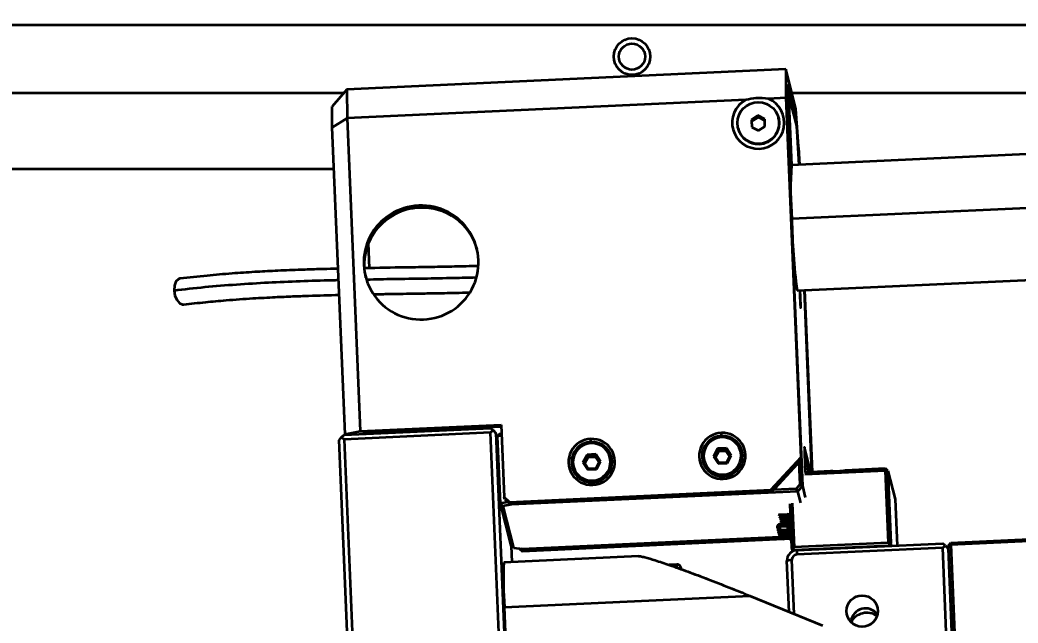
# Model space of a CAD drawing. Header units: millimetres. Extents: x 0 to 420, y 0 to 297.
# Drawn here: x 291.396 to 293.303, y 164.049 to 165.202 of the extents above; entities that cross this region are included whole.
import ezdxf

# ---------------------------------------------------------------- set-up
doc = ezdxf.new("R2010")
doc.units = ezdxf.units.MM
doc.layers.add('尺寸线层', color=150, linetype='Continuous')
doc.styles.add('SLDTEXTSTYLE2', font='TXT', dxfattribs={"width": 0.7})
doc.dimstyles.new('SLDDIMSTYLE0', dxfattribs={"dimtxt": 3.5, "dimasz": 3.302, "dimexe": 0, "dimexo": 0.0625, "dimgap": 0.875, "dimtad": 1, "dimdec": 1, "dimlfac": 100, "dimrnd": 1e-09, "dimzin": 12, "dimdsep": 46, "dimtxsty": 'SLDTEXTSTYLE2', "dimsah": 1, "dimcen": 0.09, "dimadec": 0, "dimazin": 3, "dimtfac": 1, "dimtdec": 3, "dimtofl": 0, "dimtmove": 0, "dimatfit": 3, "dimfxl": 0, "dimfrac": 2, "dimtolj": 1, "dimtzin": 12, "dimarcsym": 0})
doc.dimstyles.new('SLDDIMSTYLE2', dxfattribs={"dimtxt": 0.18, "dimasz": 3.302, "dimexe": 0, "dimexo": 0.0625, "dimgap": 0, "dimtad": 0, "dimtih": 1, "dimtoh": 1, "dimdec": 0, "dimrnd": 1e-09, "dimzin": 0, "dimdsep": 46, "dimtxsty": 'Standard', "dimsah": 1, "dimcen": 0.09, "dimadec": 0, "dimazin": 0, "dimtfac": 3.302, "dimtdec": 0, "dimtofl": 0, "dimtmove": 0, "dimatfit": 3, "dimfxl": 0, "dimfrac": 2, "dimtolj": 1, "dimtzin": 0, "dimarcsym": 0})

# ---------------------------------------------------------------- blocks, each defined once
blk = doc.blocks.new('_D')
at = {"layer": '尺寸线层'}
for p, q in [((291.9431, 202.6412), (364.6876, 202.6412)), ((363.6876, 202.6412), (363.6876, 128.5802)), ((326.1167, 128.5802), (364.6876, 128.5802))]:
    blk.add_line(p, q, dxfattribs=at)
for points in [[(363.6876, 202.6412), (363.1796, 199.3392), (364.1956, 199.3392)], [(363.6876, 128.5802), (364.1956, 131.8822), (363.1796, 131.8822)]]:
    blk.add_solid(points, dxfattribs=at)
at = {"layer": '尺寸线层', "insert": (359.1758, 158.5376), "char_height": 3.5, "attachment_point": 1, "rotation": 90, "style": 'SLDTEXTSTYLE2'}
blk.add_mtext('7406.11', dxfattribs=at)
blk = doc.blocks.new('_D_6')
at = {"layer": '尺寸线层'}
for p, q in [((91.2154, 164.9172), (91.2154, 234.1922)), ((321.3154, 165.1871), (321.3154, 234.1922)), ((321.3154, 233.1922), (91.2154, 233.1922))]:
    blk.add_line(p, q, dxfattribs=at)
for points in [[(91.2154, 233.1922), (94.5174, 232.6842), (94.5174, 233.7002)], [(321.3154, 233.1922), (318.0134, 233.7002), (318.0134, 232.6842)]]:
    blk.add_solid(points, dxfattribs=at)
at = {"layer": '尺寸线层', "insert": (205.1726, 237.704), "char_height": 3.5, "attachment_point": 1, "style": 'SLDTEXTSTYLE2'}
blk.add_mtext('23010', dxfattribs=at)
blk = doc.blocks.new('_D_7')
at = {"layer": '尺寸线层'}
for p, q in [((70.597, 160.4022), (70.597, 246.1922)), ((332.8156, 175.1167), (332.8156, 246.1922)), ((332.8156, 245.1922), (70.597, 245.1922))]:
    blk.add_line(p, q, dxfattribs=at)
for points in [[(70.597, 245.1922), (73.899, 244.6842), (73.899, 245.7002)], [(332.8156, 245.1922), (329.5136, 245.7002), (329.5136, 244.6842)]]:
    blk.add_solid(points, dxfattribs=at)
at = {"layer": '尺寸线层', "insert": (202.8758, 249.704), "char_height": 3.5, "attachment_point": 1, "style": 'SLDTEXTSTYLE2'}
blk.add_mtext('26221.85', dxfattribs=at)

msp = doc.modelspace()

# ---------------------------------------------------------------- linework, layer by layer
at = {"color": 7, "linetype": 'Continuous', "lineweight": 35}
for p, q in [((296.3154, 165.1922), (291.3154, 165.1922)), ((292.8593, 165.108), (292.0206, 165.0693)), ((292.8593, 165.108), (292.8596, 165.0531)), ((292.8788, 165.0322), (292.8593, 165.108)), ((292.0206, 165.0693), (291.9923, 165.0365)), ((292.0206, 165.0693), (292.0209, 165.0143)), ((292.8609, 165.0787), (292.8796, 165.0062)), ((292.8611, 165.0376), (292.8609, 165.0787)), ((292.8609, 165.0714), (292.8614, 165.071)), ((292.8616, 165.0312), (292.8614, 165.071)), ((292.8614, 165.071), (292.8648, 165.0577)), ((292.0145, 165.0622), (291.3154, 165.0622)), ((292.8596, 165.0531), (292.8264, 165.0515)), ((292.8596, 165.0531), (292.8882, 164.366)), ((292.8648, 165.0577), (292.8703, 164.9248)), ((292.8648, 165.0565), (292.8652, 165.0563)), ((292.8706, 164.9248), (292.8652, 165.0563)), ((292.8652, 165.0563), (292.8797, 165.0001)), ((296.2654, 165.0622), (292.8711, 165.0622)), ((291.9925, 164.9964), (291.9923, 165.0365)), ((292.7829, 165.0495), (292.0209, 165.0143)), ((292.8893, 164.3619), (292.8611, 165.0376)), ((292.8614, 165.0313), (292.8616, 165.0312)), ((292.8916, 164.3115), (292.8616, 165.0312)), ((292.8839, 164.9587), (292.8788, 165.0322)), ((292.0209, 165.0143), (291.9925, 164.9964)), ((292.0209, 165.0143), (292.0458, 164.4162)), ((292.8062, 165.0193), (292.794, 165.0116)), ((292.7947, 165.0087), (292.8069, 165.0164)), ((292.819, 165.0127), (292.8062, 165.0193)), ((292.8062, 165.0193), (292.8069, 165.0164)), ((292.8069, 165.0164), (292.8191, 165.0102)), ((292.8196, 164.9985), (292.819, 165.0127)), ((292.8456, 165.0146), (292.8455, 165.015)), ((292.017, 164.4105), (291.9925, 164.9964)), ((292.768, 164.995), (292.7682, 164.9946)), ((292.794, 165.0116), (292.7946, 164.9973)), ((292.794, 165.0116), (292.7947, 165.0087)), ((292.7946, 164.9973), (292.8074, 164.9908)), ((292.7952, 164.997), (292.7947, 165.0087)), ((292.8074, 164.9908), (292.8196, 164.9985)), ((292.8781, 165.0061), (292.8796, 165.0062)), ((292.8796, 165.0062), (292.8834, 164.9512)), ((292.8797, 165.0001), (292.8833, 164.9468)), ((292.8839, 164.9587), (292.8853, 164.9254)), ((293.3193, 164.9455), (292.87, 164.9247)), ((292.883, 164.9512), (292.8834, 164.9512)), ((292.8833, 164.9468), (292.8842, 164.9254)), ((292.8834, 164.9512), (292.8844, 164.9254)), ((291.9958, 164.9172), (291.3154, 164.9172)), ((292.1579, 164.8473), (292.1589, 164.8433)), ((293.3204, 164.8428), (292.8711, 164.822)), ((292.0639, 164.7279), (292.062, 164.7758)), ((292.881, 164.685), (293.3303, 164.7057)), ((292.8942, 164.6856), (292.9087, 164.3387)), ((292.8944, 164.6856), (292.9089, 164.3387)), ((292.8953, 164.6857), (292.9098, 164.3387)), ((292.8866, 164.6665), (292.8877, 164.6665)), ((292.0153, 164.4091), (292.2948, 164.422)), ((292.0458, 164.4162), (292.3154, 164.4286)), ((292.3156, 164.4246), (292.0584, 164.4127)), ((292.2948, 164.422), (292.2998, 164.418)), ((292.3154, 164.4286), (292.3212, 164.2902)), ((292.0057, 164.3988), (292.0103, 164.4046)), ((292.0103, 164.4046), (292.0153, 164.4091)), ((292.0103, 164.4046), (292.0153, 164.4006)), ((292.2949, 164.4136), (292.0153, 164.4006)), ((292.017, 164.4105), (292.0458, 164.4162)), ((292.0173, 164.4092), (292.017, 164.4105)), ((292.0584, 164.4127), (292.0476, 164.4106)), ((292.0631, 164.4113), (292.0631, 164.4129)), ((292.0771, 164.412), (292.0771, 164.4136)), ((292.2949, 164.4136), (292.2998, 164.418)), ((292.3122, 163.9983), (292.2949, 164.4136)), ((292.2998, 164.418), (292.3052, 164.4126)), ((292.3052, 164.4126), (292.3225, 163.9974)), ((292.3081, 164.4015), (292.3052, 164.4126)), ((292.3127, 164.4111), (292.3079, 164.4062)), ((292.3163, 164.4079), (292.3079, 164.4062)), ((292.3079, 164.4062), (292.3132, 164.2777)), ((292.3127, 164.4111), (292.3161, 164.4117)), ((292.7366, 164.4071), (292.7362, 164.4129)), ((292.0222, 164.0026), (292.0057, 164.3988)), ((292.0153, 164.4006), (292.0319, 164.003)), ((292.487, 164.3955), (292.4866, 164.4014)), ((292.7291, 164.3829), (292.7213, 164.3681)), ((292.7458, 164.3836), (292.7291, 164.3829)), ((292.7304, 164.3807), (292.7291, 164.3829)), ((292.7448, 164.3813), (292.7458, 164.3836)), ((292.7548, 164.3697), (292.7458, 164.3836)), ((292.895, 164.3858), (292.8948, 164.3856)), ((292.9049, 164.3472), (292.895, 164.3858)), ((292.3096, 164.3647), (292.3092, 164.3647)), ((292.4795, 164.3713), (292.4717, 164.3566)), ((292.4741, 164.3564), (292.4808, 164.3691)), ((292.4816, 164.3658), (292.4755, 164.3542)), ((292.4962, 164.3721), (292.4795, 164.3713)), ((292.4808, 164.3691), (292.4795, 164.3713)), ((292.4808, 164.3691), (292.4952, 164.3698)), ((292.4808, 164.3691), (292.4816, 164.3658)), ((292.4961, 164.3665), (292.4816, 164.3658)), ((292.4952, 164.3698), (292.4962, 164.3721)), ((292.4952, 164.3698), (292.5029, 164.3578)), ((292.4952, 164.3698), (292.4961, 164.3665)), ((292.5024, 164.3567), (292.4961, 164.3665)), ((292.5052, 164.3582), (292.4962, 164.3721)), ((292.7213, 164.3681), (292.7303, 164.3542)), ((292.7213, 164.3681), (292.7237, 164.368)), ((292.7237, 164.368), (292.7304, 164.3807)), ((292.7314, 164.3559), (292.7237, 164.368)), ((292.7313, 164.3774), (292.7251, 164.3658)), ((292.7304, 164.3807), (292.7448, 164.3813)), ((292.7304, 164.3807), (292.7313, 164.3774)), ((292.7457, 164.378), (292.7313, 164.3774)), ((292.7448, 164.3813), (292.7525, 164.3693)), ((292.7448, 164.3813), (292.7457, 164.378)), ((292.752, 164.3682), (292.7457, 164.378)), ((292.7525, 164.3693), (292.7459, 164.3566)), ((292.747, 164.355), (292.7548, 164.3697)), ((292.7525, 164.3693), (292.7548, 164.3697)), ((292.8882, 164.366), (292.8308, 164.3039)), ((292.8882, 164.366), (292.8893, 164.3619)), ((292.8951, 164.3727), (292.8965, 164.3381)), ((292.8951, 164.371), (292.9021, 164.3441)), ((292.4717, 164.3566), (292.4807, 164.3427)), ((292.4717, 164.3566), (292.4741, 164.3564)), ((292.4818, 164.3444), (292.4741, 164.3564)), ((292.4818, 164.3444), (292.4807, 164.3427)), ((292.4962, 164.3451), (292.4818, 164.3444)), ((292.5029, 164.3578), (292.4962, 164.3451)), ((292.4962, 164.3451), (292.4974, 164.3434)), ((292.4974, 164.3434), (292.5052, 164.3582)), ((292.5029, 164.3578), (292.5052, 164.3582)), ((292.7314, 164.3559), (292.7303, 164.3542)), ((292.7303, 164.3542), (292.747, 164.355)), ((292.7459, 164.3566), (292.7314, 164.3559)), ((292.7459, 164.3566), (292.747, 164.355)), ((292.8318, 164.2999), (292.8893, 164.3619)), ((292.8845, 164.3568), (292.8863, 164.314)), ((292.9021, 164.3441), (292.9049, 164.3472)), ((292.9737, 164.3417), (293.0492, 164.3452)), ((293.0492, 164.3452), (293.0517, 164.3432)), ((292.3107, 164.339), (292.31, 164.339)), ((292.4807, 164.3427), (292.4974, 164.3434)), ((292.7399, 164.3299), (292.7399, 164.3249)), ((292.8954, 164.3381), (292.945, 164.3403)), ((292.8955, 164.3338), (293.0492, 164.3409)), ((292.9021, 164.3441), (292.8963, 164.3438)), ((293.0517, 164.3432), (293.0492, 164.3409)), ((293.0492, 164.3409), (293.055, 164.2025)), ((293.0544, 164.3404), (293.0517, 164.3432)), ((293.0544, 164.3404), (293.0602, 164.202)), ((293.0544, 164.3404), (293.0684, 164.2861)), ((292.4903, 164.3184), (292.4903, 164.3134)), ((292.8363, 164.3047), (292.8796, 164.3067)), ((292.8863, 164.314), (292.8796, 164.3067)), ((292.882, 164.3012), (292.8796, 164.3067)), ((292.8916, 164.3115), (292.882, 164.3012)), ((292.8863, 164.314), (292.8916, 164.3115)), ((292.8973, 164.2893), (292.8916, 164.3115)), ((292.312, 164.3047), (292.3121, 164.3047)), ((292.3316, 164.2808), (292.3212, 164.2902)), ((292.3222, 164.2862), (292.3212, 164.2902)), ((292.3316, 164.2808), (292.8308, 164.3039)), ((292.3326, 164.2768), (292.8318, 164.2999)), ((292.882, 164.3012), (292.3349, 164.2759)), ((292.8308, 164.3039), (292.8318, 164.2999)), ((292.882, 164.3012), (292.8877, 164.279)), ((292.3284, 164.2807), (292.3132, 164.2777)), ((292.3185, 164.2727), (292.3132, 164.2777)), ((292.3132, 164.2777), (292.3339, 164.1976)), ((292.3349, 164.2759), (292.3185, 164.2727)), ((292.3185, 164.2727), (292.339, 164.1932)), ((292.3222, 164.2862), (292.3326, 164.2768)), ((292.3316, 164.2808), (292.3326, 164.2768)), ((292.3345, 164.2769), (292.3349, 164.2759)), ((292.867, 164.2773), (292.8705, 164.1933)), ((292.8718, 164.2783), (292.8753, 164.1942)), ((293.0684, 164.2861), (293.0721, 164.1976)), ((292.8473, 164.257), (292.8618, 164.2577)), ((292.8484, 164.2527), (292.8629, 164.2534)), ((292.8495, 164.2485), (292.864, 164.2491)), ((292.865, 164.2543), (292.8679, 164.2545)), ((292.8661, 164.2501), (292.8681, 164.2501)), ((292.8625, 164.239), (292.8481, 164.2384)), ((292.8626, 164.2343), (292.8481, 164.2337)), ((292.8507, 164.2442), (292.8651, 164.2448)), ((292.8518, 164.2399), (292.8626, 164.2404)), ((292.8684, 164.2428), (292.8654, 164.2427)), ((292.8687, 164.2351), (292.8655, 164.235)), ((292.8672, 164.2458), (292.8683, 164.2458)), ((292.8479, 164.2132), (292.3549, 164.1904)), ((292.3567, 164.1915), (292.8475, 164.2142)), ((292.8486, 164.2274), (292.863, 164.228)), ((292.8497, 164.2231), (292.8642, 164.2238)), ((292.8508, 164.2188), (292.8653, 164.2195)), ((292.8519, 164.2145), (292.8664, 164.2152)), ((292.853, 164.2102), (292.8675, 164.2109)), ((292.8662, 164.2247), (292.8691, 164.2248)), ((292.8673, 164.2204), (292.8693, 164.2205)), ((292.8684, 164.2161), (292.8695, 164.2162)), ((292.8695, 164.2118), (292.8697, 164.2118)), ((293.175, 164.2031), (293.7042, 164.2276)), ((293.7042, 164.2233), (293.175, 164.1989)), ((292.339, 164.1932), (292.3339, 164.1976)), ((292.3365, 164.1662), (292.3353, 164.1964)), ((292.339, 164.1932), (292.3567, 164.1915)), ((292.3495, 164.1922), (292.3559, 164.1864)), ((292.3549, 164.1904), (292.3533, 164.1918)), ((292.8551, 164.2095), (292.3559, 164.1864)), ((292.8551, 164.2095), (292.8549, 164.2103)), ((292.8551, 164.2095), (292.856, 164.2103)), ((292.8705, 164.1933), (292.873, 164.1913)), ((292.8705, 164.1933), (292.8722, 164.1865)), ((292.8753, 164.1942), (292.873, 164.1913)), ((293.055, 164.2025), (292.8753, 164.1942)), ((293.0554, 164.1969), (292.8757, 164.1886)), ((292.8807, 164.1888), (293.1592, 164.2017)), ((293.1593, 164.1932), (292.8807, 164.1803)), ((293.055, 164.2025), (293.0577, 164.1998)), ((293.0577, 164.1998), (293.0554, 164.1969)), ((293.0602, 164.202), (293.0577, 164.1998)), ((293.0614, 164.1971), (293.0602, 164.202)), ((293.1642, 164.1977), (293.1592, 164.2017)), ((293.1593, 164.1932), (293.1642, 164.1977)), ((293.1705, 163.9238), (293.1593, 164.1932)), ((293.1642, 164.1977), (293.1696, 164.1922)), ((293.1696, 164.1922), (293.1813, 163.9129)), ((293.1706, 164.1883), (293.1696, 164.1922)), ((293.1702, 164.1979), (293.175, 164.2031)), ((293.1702, 164.1979), (293.175, 164.1989)), ((293.1821, 163.9127), (293.1702, 164.1979)), ((293.175, 164.1989), (293.175, 164.2031)), ((293.175, 164.1989), (293.1869, 163.9137)), ((292.5781, 164.1773), (292.3206, 164.1654)), ((292.3549, 164.1904), (292.3559, 164.1864)), ((292.873, 164.1913), (292.8757, 164.1886)), ((292.8757, 164.1886), (292.8758, 164.188)), ((292.8807, 164.1888), (292.8807, 164.1803)), ((292.651, 164.1612), (292.6364, 164.1606)), ((292.6592, 164.1535), (292.6596, 164.153)), ((292.8711, 164.17), (292.8615, 164.1681)), ((292.8656, 164.071), (292.8615, 164.1681)), ((292.8754, 164.067), (292.8711, 164.17)), ((292.3216, 164.0798), (292.7907, 164.1015)), ((292.7907, 164.1015), (292.9297, 164.0448)), ((292.3789, 162.7056), (292.3216, 164.0798))]:
    msp.add_line(p, q, dxfattribs=at)
at = {"color": 7, "linetype": 'Continuous', "lineweight": 35, "flags": 128}
for points in [[(291.7016, 164.7078), (291.6985, 164.7068), (291.6938, 164.7022), (291.6909, 164.6946), (291.6902, 164.6854)], [(291.6902, 164.6854), (291.6917, 164.6757), (291.6953, 164.6672), (291.7004, 164.6611), (291.7062, 164.6583), (291.7087, 164.6583)], [(292.8864, 164.6714), (292.8867, 164.6648), (292.8871, 164.6588), (292.8874, 164.6543), (292.8877, 164.6521), (292.8879, 164.6525), (292.888, 164.6553), (292.8879, 164.6603), (292.8877, 164.6665)], [(292.895, 164.3858), (292.8949, 164.3859), (292.8948, 164.3855), (292.8948, 164.3844), (292.8948, 164.3829), (292.8948, 164.3808), (292.8949, 164.3784), (292.8949, 164.3756), (292.8951, 164.3727)], [(292.8681, 164.2428), (292.8679, 164.2451), (292.8679, 164.2458)], [(292.844, 164.2295), (292.844, 164.2294), (292.8439, 164.2283)], [(292.8451, 164.2252), (292.8451, 164.2251), (292.845, 164.2241)], [(292.8462, 164.2209), (292.8462, 164.2208), (292.8461, 164.2198)], [(292.8473, 164.2166), (292.8473, 164.2165), (292.8472, 164.2155)]]:
    msp.add_lwpolyline(points, dxfattribs=at)
at = {"color": 7, "linetype": 'Continuous', "lineweight": 35}
for centre, radius in [((292.5654, 165.1322), 0.035), ((292.5654, 165.1322), 0.025), ((292.8067, 165.0053), 0.0399), ((293.0052, 164.0724), 0.0299)]:
    msp.add_circle(centre, radius, dxfattribs=at)
for centre, radius, start, end in [((292.8067, 165.0058), 0.0498, 118.6071, 66.6819), ((292.8069, 165.0049), 0.0399, 272.2964, 14.0596), ((292.8065, 165.0046), 0.0396, 194.6477, 272.945), ((293.5475, 164.8807), 0.6789, 176.2818, 184.9583), ((292.1616, 164.7385), 0.1088, 91.9451, 272.8322), ((292.1633, 164.7337), 0.1097, 92.2914, 192.9781), ((292.1633, 164.7386), 0.1088, 271.9451, 92.8322), ((292.1645, 164.7344), 0.1091, 15.7624, 92.9218), ((294.0214, 164.8368), 1.1505, 180.7344, 187.5813), ((293.088, 164.6823), 0.2018, 179.1547, 183.0906), ((292.6325, 164.6591), 0.2552, 1.66, 5.876), ((292.7377, 164.3689), 0.044, 91.9763, 272.8011), ((292.7382, 164.3682), 0.039, 3.0636, 182.2254), ((292.7381, 164.3687), 0.036, 3.0636, 182.2254), ((292.7384, 164.3689), 0.044, 271.9763, 92.8011), ((292.4881, 164.3574), 0.044, 91.9763, 272.8011), ((292.4886, 164.3567), 0.039, 3.0636, 182.2254), ((292.4885, 164.3571), 0.036, 3.0636, 182.2254), ((292.4888, 164.3574), 0.044, 271.9763, 92.8011), ((292.78, 164.3662), 0.4708, 179.1975, 183.1294), ((292.7382, 164.3688), 0.039, 183.0636, 2.2254), ((292.7016, 164.3623), 0.005, 84.0319, 118.2256), ((292.738, 164.3692), 0.036, 183.0636, 2.2254), ((292.775, 164.3645), 0.00615, 69.9552, 99.3486), ((292.4885, 164.3572), 0.039, 183.0636, 2.2254), ((292.452, 164.3508), 0.005, 84.0319, 118.2256), ((292.4884, 164.3577), 0.036, 183.0636, 2.2254), ((292.5254, 164.353), 0.00615, 69.9552, 99.3486), ((292.8205, 164.3354), 0.0853, 2.1115, 7.9291), ((293.1816, 164.373), 0.8722, 182.1364, 184.6829), ((292.8426, 164.3356), 0.0601, 2.6287, 8.0527), ((292.8471, 164.2625), 0.0055, 248.1376, 272.6445), ((292.8482, 164.2582), 0.0055, 248.1376, 272.6445), ((292.8515, 164.2581), 0.00432, 182.6404, 194.4538), ((292.8526, 164.2538), 0.00432, 182.6404, 194.4538), ((292.8537, 164.2495), 0.00432, 182.6404, 194.4538), ((292.8974, 164.26), 0.0329, 180.9388, 189.889), ((292.8947, 164.2551), 0.0291, 181.469, 190.0287), ((292.8958, 164.2508), 0.0291, 181.469, 190.0287), ((292.8483, 164.2329), 0.0055, 92.6445, 182.3887), ((292.8472, 164.2245), 0.00917, 84.0319, 118.2256), ((292.8483, 164.2329), 0.0055, 182.3887, 272.6445), ((292.8493, 164.2539), 0.0055, 248.1376, 272.6445), ((292.8806, 164.2364), 0.0326, 176.4816, 184.7584), ((292.8985, 164.2342), 0.0504, 180.5744, 187.7412), ((292.8504, 164.2497), 0.0055, 249.1307, 272.6445), ((292.8515, 164.2454), 0.0055, 249.1307, 272.6445), ((292.8548, 164.2452), 0.00432, 182.6404, 194.4538), ((292.8559, 164.2409), 0.00432, 182.6404, 194.4538), ((292.8649, 164.23), 0.005, 84.0319, 118.2256), ((292.9186, 164.2394), 0.0534, 176.4816, 184.7584), ((292.9479, 164.2358), 0.0824, 180.5744, 187.7412), ((292.8447, 164.228), 0.000819, 91.3515, 153.3453), ((292.8494, 164.2286), 0.0055, 182.3887, 272.6445), ((292.8458, 164.2237), 0.000819, 91.3515, 153.3453), ((292.8505, 164.2243), 0.0055, 182.3887, 272.6445), ((292.8469, 164.2194), 0.000819, 91.3515, 153.3453), ((292.8516, 164.22), 0.0055, 182.3887, 272.6445), ((292.8527, 164.2157), 0.0055, 182.3887, 272.6445), ((292.848, 164.2151), 0.000819, 91.3515, 153.3453), ((292.8892, 164.2286), 0.0399, 181.6967, 187.9301), ((292.8903, 164.2243), 0.0399, 181.6967, 187.9301), ((292.8914, 164.22), 0.0399, 181.6967, 187.9301), ((292.8925, 164.2157), 0.0399, 181.6967, 187.9301), ((292.896, 164.2255), 0.0291, 181.469, 190.0287), ((292.8971, 164.2212), 0.0291, 181.469, 190.0287), ((292.8982, 164.2169), 0.0291, 181.469, 190.0287), ((292.8815, 164.1688), 0.02, 92.4019, 182.056), ((292.8811, 164.1703), 0.01, 92.402, 182.0556), ((292.9126, 164.129), 0.593, 176.4816, 184.7584), ((292.6649, 164.1573), 0.0145, 164.4305, 182.4652)]:
    msp.add_arc(centre, radius, start, end, dxfattribs=at)
for centre, major_axis, ratio, start_param, end_param in [((283.1831, 2058.7473), (-9.7722, 1894.4074), 0.007167, 3.14083, 3.141887), ((282.6779, 2156.6555), (-10.2775, 1992.3156), 0.006989, 3.14188, 3.142909), ((293.0126, 164.0436), (-0.005, 0.0337), 0.879333, 5.300028, 7.476816), ((293.0126, 164.0436), (0.0297, 0.0044), 0.841788, 0.672313, 2.6801)]:
    msp.add_ellipse(centre, major_axis=major_axis, ratio=ratio, start_param=start_param, end_param=end_param, dxfattribs=at)
for points, knots in [([(292.8264, 165.0515), (292.8184, 165.0523), (292.8038, 165.0537), (292.7894, 165.0508), (292.7829, 165.0495)], [0, 0, 0, 0, 0.550095, 1, 1, 1, 1]), ([(292.0038, 164.7266), (291.9989, 164.7265), (291.9851, 164.7263), (291.9596, 164.7255), (291.9243, 164.7244), (291.885, 164.7227), (291.8428, 164.7205), (291.7992, 164.7175), (291.7506, 164.7134), (291.7187, 164.7098), (291.7016, 164.7078)], [0, 0, 0, 0, 0.047675, 0.1341, 0.247112, 0.388477, 0.51324, 0.654898, 0.815619, 1, 1, 1, 1]), ([(292.2706, 164.7318), (292.2558, 164.7314), (292.2265, 164.7307), (292.1836, 164.7299), (292.1296, 164.729), (292.0872, 164.7284), (292.0583, 164.7278), (292.0553, 164.7277)], [0, 0, 0, 0, 0.204999, 0.40562, 0.59837, 0.958382, 1, 1, 1, 1]), ([(292.0589, 164.7063), (292.0759, 164.7067), (292.1315, 164.7078), (292.2003, 164.7086), (292.253, 164.71), (292.267, 164.7104)], [0, 0, 0, 0, 0.2448835, 0.7998766, 1, 1, 1, 1]), ([(291.6902, 164.6854), (291.7097, 164.6876), (291.7477, 164.692), (291.809, 164.6969), (291.8702, 164.7007), (291.9313, 164.7032), (291.9762, 164.7047), (292.0004, 164.7052), (292.0047, 164.7053)], [0, 0, 0, 0, 0.202054, 0.395656, 0.585043, 0.772774, 0.96034, 1, 1, 1, 1]), ([(291.7086, 164.6583), (291.7225, 164.6599), (291.7486, 164.6629), (291.7931, 164.6669), (291.8377, 164.6701), (291.8807, 164.6724), (291.9162, 164.674), (291.957, 164.6755), (291.9863, 164.6762), (292.0059, 164.6767)], [0, 0, 0, 0, 0.153456, 0.287679, 0.459452, 0.599853, 0.710153, 0.807262, 1, 1, 1, 1]), ([(292.0717, 164.678), (292.0816, 164.6782), (292.1004, 164.6786), (292.1277, 164.679), (292.156, 164.6794), (292.1893, 164.68), (292.223, 164.6806), (292.2461, 164.6812), (292.2551, 164.6814)], [0, 0, 0, 0, 0.16174, 0.307844, 0.447809, 0.625778, 0.853583, 1, 1, 1, 1]), ([(292.8616, 164.2588), (292.8617, 164.2586), (292.8617, 164.2576), (292.8618, 164.2572), (292.8619, 164.2565), (292.8621, 164.256), (292.8625, 164.2554), (292.8632, 164.2548), (292.864, 164.2544), (292.8647, 164.2544), (292.8649, 164.2544)], [0, 0, 0, 0, 0.126832, 0.440451, 0.502887, 0.564952, 0.65783, 0.76992, 0.895127, 1, 1, 1, 1]), ([(292.8627, 164.2545), (292.8628, 164.2543), (292.8628, 164.2534), (292.8629, 164.253), (292.863, 164.2522), (292.8632, 164.2517), (292.8636, 164.2511), (292.8643, 164.2505), (292.8651, 164.2501), (292.8658, 164.2501), (292.8661, 164.2501)], [0, 0, 0, 0, 0.126832, 0.440451, 0.502887, 0.564952, 0.65783, 0.76992, 0.895127, 1, 1, 1, 1]), ([(292.8638, 164.2503), (292.8639, 164.25), (292.8639, 164.2491), (292.864, 164.2487), (292.8641, 164.2479), (292.8643, 164.2474), (292.8647, 164.2468), (292.8654, 164.2462), (292.8662, 164.2458), (292.8669, 164.2458), (292.8672, 164.2458)], [0, 0, 0, 0, 0.126832, 0.440451, 0.502887, 0.564952, 0.65783, 0.76992, 0.895127, 1, 1, 1, 1]), ([(292.8654, 164.2426), (292.8653, 164.2426), (292.8649, 164.2427), (292.8642, 164.2424), (292.8634, 164.2419), (292.863, 164.2413), (292.8627, 164.2408), (292.8626, 164.2404), (292.8625, 164.24), (292.8625, 164.2397), (292.8625, 164.2392), (292.8625, 164.2381), (292.8625, 164.2362), (292.8626, 164.2349), (292.8626, 164.2344)], [0, 0, 0, 0, 0.018535, 0.106278, 0.176016, 0.234867, 0.284858, 0.325315, 0.357141, 0.393065, 0.462512, 0.684286, 0.870349, 1, 1, 1, 1]), ([(292.8626, 164.2344), (292.8626, 164.2337), (292.8627, 164.2322), (292.8628, 164.23), (292.8629, 164.2282), (292.863, 164.2276), (292.8632, 164.2269), (292.8633, 164.2264), (292.8637, 164.2257), (292.8644, 164.2251), (292.8653, 164.2247), (292.8659, 164.2247), (292.8662, 164.2247)], [0, 0, 0, 0, 0.152767, 0.318822, 0.487717, 0.671715, 0.708346, 0.74476, 0.799251, 0.865013, 0.938472, 1, 1, 1, 1]), ([(292.865, 164.246), (292.865, 164.2457), (292.865, 164.2448), (292.8651, 164.2444), (292.8652, 164.2437), (292.8654, 164.2433), (292.8655, 164.243), (292.8656, 164.2429)], [0, 0, 0, 0, 0.207448, 0.720407, 0.822529, 0.924044, 1, 1, 1, 1]), ([(292.8639, 164.2256), (292.864, 164.2251), (292.8641, 164.2239), (292.8641, 164.2233), (292.8643, 164.2226), (292.8644, 164.2221), (292.8648, 164.2215), (292.8655, 164.2208), (292.8664, 164.2204), (292.867, 164.2204), (292.8673, 164.2204)], [0, 0, 0, 0, 0.223896, 0.502652, 0.558148, 0.613314, 0.695867, 0.795496, 0.906785, 1, 1, 1, 1]), ([(292.865, 164.2213), (292.8651, 164.2208), (292.8652, 164.2196), (292.8652, 164.219), (292.8654, 164.2183), (292.8656, 164.2178), (292.8659, 164.2172), (292.8666, 164.2166), (292.8675, 164.2161), (292.8681, 164.2161), (292.8684, 164.2161)], [0, 0, 0, 0, 0.223896, 0.502652, 0.558148, 0.613314, 0.695867, 0.795496, 0.906785, 1, 1, 1, 1]), ([(292.8661, 164.2171), (292.8662, 164.2165), (292.8663, 164.2153), (292.8663, 164.2147), (292.8665, 164.214), (292.8667, 164.2135), (292.867, 164.2129), (292.8677, 164.2123), (292.8686, 164.2118), (292.8692, 164.2118), (292.8695, 164.2118)], [0, 0, 0, 0, 0.232767, 0.5083368, 0.5631979, 0.6177336, 0.6993429, 0.7978338, 0.9078504, 1, 1, 1, 1]), ([(292.8672, 164.2128), (292.8673, 164.2122), (292.8674, 164.211), (292.8674, 164.2104), (292.8676, 164.2097), (292.8678, 164.2092), (292.8681, 164.2086), (292.8688, 164.208), (292.8694, 164.2076), (292.8698, 164.2076), (292.8699, 164.2076)], [0, 0, 0, 0, 0.24376, 0.547247, 0.607666, 0.667727, 0.757604, 0.866073, 0.987235, 1, 1, 1, 1]), ([(292.5781, 164.1772), (292.5792, 164.1772), (292.5819, 164.1772), (292.5922, 164.1748), (292.6107, 164.1693), (292.6386, 164.1599), (292.6726, 164.1477), (292.7108, 164.1333), (292.7506, 164.1177), (292.7774, 164.1069), (292.7907, 164.1015)], [0, 0, 0, 0, 0.041829, 0.101754, 0.210607, 0.343697, 0.497368, 0.664038, 0.834474, 1, 1, 1, 1]), ([(292.6594, 164.1546), (292.6593, 164.155), (292.6591, 164.1556), (292.6585, 164.1569), (292.6574, 164.1586), (292.6556, 164.1602), (292.6533, 164.1612), (292.6517, 164.1611), (292.651, 164.1611)], [0, 0, 0, 0, 0.2022228, 0.3568553, 0.5026424, 0.6774187, 0.87126, 1, 1, 1, 1])]:
    msp.add_open_spline(points, degree=3, knots=knots, dxfattribs=at)

# ---------------------------------------------------------------- dimensions: what is measured, and where the dimension line sits
at = {"layer": '尺寸线层'}
for base, p1, p2, angle, picture, middle in [((70.597, 245.1922), (332.8156, 175.1167), (70.597, 160.4022), 0, '_D_7', (209.0129, 245.1922)), ((91.2154, 233.1922), (321.3154, 165.1871), (91.2154, 164.9172), 0, '_D_6', (209.0129, 233.1922)), ((363.6876, 128.5802), (291.9431, 202.6412), (326.1167, 128.5802), 90, '_D', (363.6876, 163.9067))]:
    dim = msp.add_linear_dim(base=base, p1=p1, p2=p2, angle=angle, dimstyle='SLDDIMSTYLE0', dxfattribs=at)
    dim.commit()
    dim.dimension.update_dxf_attribs({"geometry": picture, "text_midpoint": middle, "dimtype": 160})

# ---------------------------------------------------------------- leaders
msp.add_leader([(282.987, 163.0988), (295.7585, 207.7449)], dimstyle='SLDDIMSTYLE2', dxfattribs=at)

doc.saveas('drawing.dxf')
